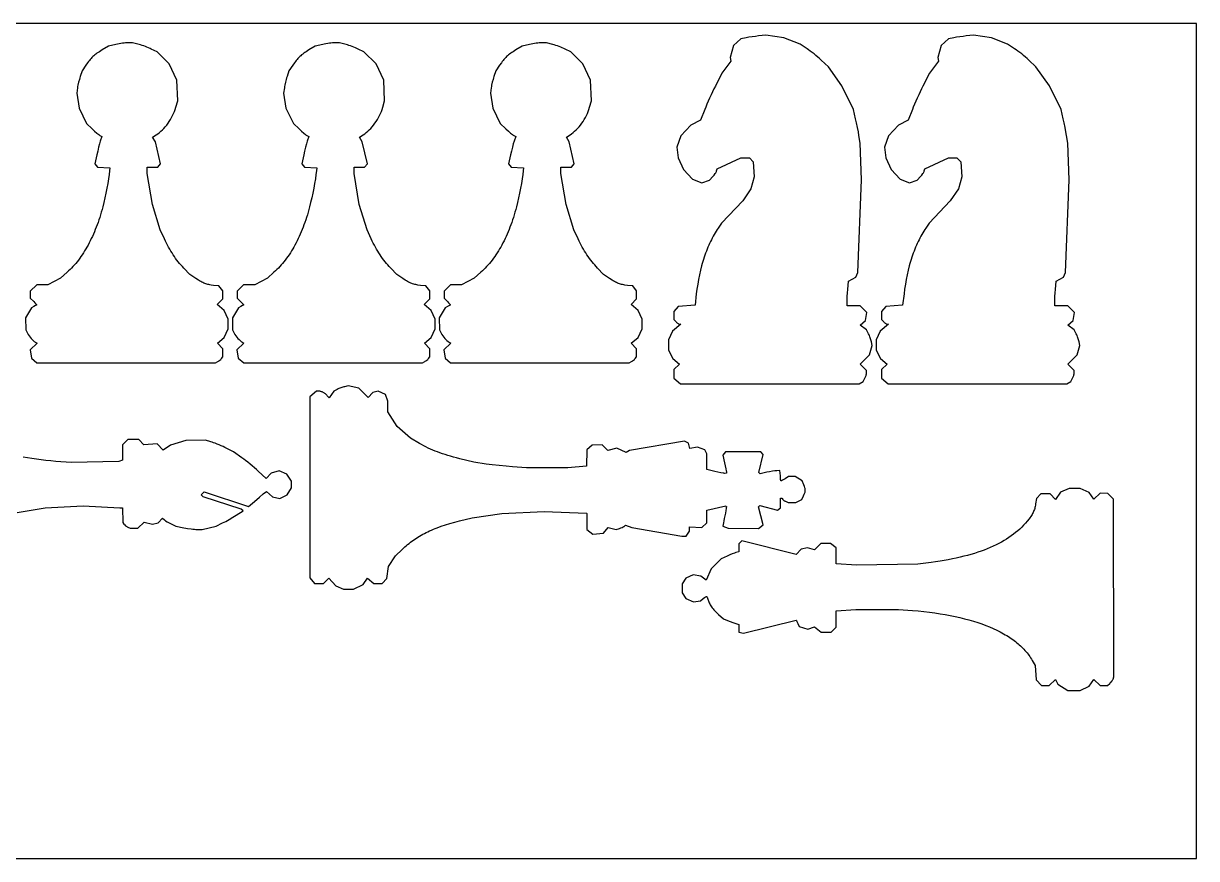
# Model space of a CAD drawing. Extents: x 433 to 778, y 214 to 344.
# Drawn here: x 596 to 778.5, y 214.2 to 344.2 of the extents above; entities that cross this region are included whole.
import ezdxf

# ---------------------------------------------------------------- set-up
doc = ezdxf.new("R2010")
doc.units = 0
doc.layers.get('0').update_dxf_attribs({"linetype": 'CONTINUOUS'})

msp = doc.modelspace()

# ---------------------------------------------------------------- linework, layer by layer
for points in [[(433.5, 214.19), (778.5, 214.19), (778.5, 344.19), (433.5, 344.19)], [(697.2, 288.98), (698.24, 288.11), (726, 288.11), (726.65, 288.46), (726.9, 288.95), (726.96, 289.06), (727, 289.17), (727.05, 289.29), (727.08, 289.4), (727.12, 289.52), (727.14, 289.62), (727.15, 289.72), (727.16, 289.8), (727.16, 290.16), (726.18, 291.13), (727.63, 292.58), (728.03, 294.06), (727.92, 294.65), (727.89, 294.79), (727.85, 294.94), (727.8, 295.09), (727.74, 295.26), (727.68, 295.42), (727.62, 295.59), (727.55, 295.74), (727.49, 295.88), (727.17, 296.5), (726.15, 297.22), (727, 297.96), (727.2, 299.21), (726.18, 300.23), (724.13, 300.23), (724.13, 300.88), (724.14, 301.23), (724.16, 301.71), (724.19, 302.25), (724.24, 302.79), (724.34, 304.05), (725.51, 304.68), (725.79, 305.42), (726.36, 319.84), (726.15, 325.56), (725.98, 326.74), (725.89, 327.31), (725.76, 327.99), (725.61, 328.7), (725.46, 329.35), (725.11, 330.78), (723.33, 334.48), (721.22, 337.44), (720.1, 338.49), (719.85, 338.72), (719.58, 338.95), (719.29, 339.2), (718.99, 339.44), (718.69, 339.68), (718.41, 339.9), (718.14, 340.09), (717.9, 340.25), (716.81, 340.97), (714.28, 341.94), (711.48, 342.35), (710.37, 342.24), (709.88, 342.18), (709.35, 342.11), (708.85, 342.03), (708.44, 341.95), (707.61, 341.77), (706.46, 340.76), (705.92, 338.91), (706.07, 338.33), (704.64, 336.44), (703.64, 334.45), (703.42, 334.02), (703.2, 333.55), (702.97, 333.06), (702.74, 332.56), (702.52, 332.07), (702.32, 331.61), (702.14, 331.18), (701.99, 330.81), (701.34, 329.15), (699.8, 328.37), (698.26, 326.72), (697.66, 324.93), (697.86, 323.26), (698.69, 321.46), (700.09, 319.94), (701.55, 319.38), (702.74, 319.78), (703.24, 320.34), (703.34, 320.46), (703.44, 320.59), (703.62, 320.84), (703.69, 320.96), (703.76, 321.06), (703.81, 321.16), (703.84, 321.23), (703.94, 321.56), (707.59, 323.29), (708.93, 323.29), (709.5, 322.66), (709.7, 320.33), (709.15, 318.44), (707.89, 316.59), (704.59, 313.08), (704.08, 312.34), (703.92, 312.09), (703.76, 311.84), (703.61, 311.59), (703.46, 311.33), (703.31, 311.06), (703.16, 310.79), (703.02, 310.51), (702.88, 310.23), (702.75, 309.94), (702.62, 309.65), (702.49, 309.35), (702.37, 309.05), (702.25, 308.74), (702.13, 308.43), (702.02, 308.11), (701.91, 307.79), (701.8, 307.46), (701.7, 307.13), (701.6, 306.8), (701.51, 306.46), (701.33, 305.77), (701.17, 305.06), (701.02, 304.34), (700.89, 303.6), (700.78, 302.85), (700.68, 302.08), (700.48, 300.32), (697.84, 300.15), (697.2, 299.35), (697.2, 298.11), (697.54, 297.74), (697.62, 297.66), (697.69, 297.6), (697.77, 297.53), (697.84, 297.48), (697.92, 297.43), (697.98, 297.4), (698.04, 297.38), (698.09, 297.37), (698.29, 297.37), (696.99, 296.3), (696.37, 294.93), (696.36, 293.32), (697.02, 292.03), (698.05, 291.16), (697.2, 290.32)], [(729.51, 288.98), (730.54, 288.11), (758.31, 288.11), (758.96, 288.46), (759.21, 288.95), (759.26, 289.06), (759.31, 289.17), (759.35, 289.29), (759.39, 289.4), (759.42, 289.52), (759.44, 289.62), (759.46, 289.72), (759.46, 289.8), (759.46, 290.16), (758.49, 291.13), (759.94, 292.58), (760.33, 294.06), (760.22, 294.65), (760.19, 294.79), (760.15, 294.94), (760.1, 295.09), (760.05, 295.26), (759.99, 295.42), (759.92, 295.59), (759.86, 295.74), (759.79, 295.88), (759.47, 296.5), (758.46, 297.22), (759.31, 297.96), (759.51, 299.21), (758.48, 300.23), (756.43, 300.23), (756.43, 300.88), (756.44, 301.23), (756.47, 301.71), (756.5, 302.25), (756.54, 302.79), (756.65, 304.05), (757.82, 304.68), (758.1, 305.42), (758.66, 319.84), (758.46, 325.56), (758.29, 326.74), (758.19, 327.31), (758.06, 327.99), (757.91, 328.7), (757.76, 329.35), (757.42, 330.78), (755.64, 334.48), (753.52, 337.44), (752.4, 338.49), (752.16, 338.72), (751.89, 338.95), (751.59, 339.2), (751.3, 339.44), (751, 339.68), (750.71, 339.9), (750.44, 340.09), (750.2, 340.25), (749.11, 340.97), (746.59, 341.94), (743.78, 342.35), (742.68, 342.24), (742.18, 342.18), (741.65, 342.11), (741.15, 342.03), (740.74, 341.95), (739.91, 341.77), (738.76, 340.76), (738.23, 338.91), (738.38, 338.33), (736.95, 336.44), (735.94, 334.45), (735.73, 334.02), (735.5, 333.55), (735.27, 333.06), (735.04, 332.56), (734.83, 332.07), (734.62, 331.61), (734.44, 331.18), (734.29, 330.81), (733.65, 329.15), (732.11, 328.37), (730.56, 326.72), (729.97, 324.93), (730.17, 323.26), (730.99, 321.46), (732.39, 319.94), (733.85, 319.38), (735.04, 319.78), (735.54, 320.34), (735.64, 320.46), (735.74, 320.59), (735.92, 320.84), (736, 320.96), (736.06, 321.06), (736.11, 321.16), (736.14, 321.23), (736.25, 321.56), (739.89, 323.29), (741.23, 323.29), (741.81, 322.66), (742, 320.33), (741.46, 318.44), (740.19, 316.59), (736.89, 313.08), (736.39, 312.34), (736.23, 312.09), (736.07, 311.84), (735.91, 311.59), (735.76, 311.33), (735.61, 311.06), (735.47, 310.79), (735.33, 310.51), (735.19, 310.23), (735.05, 309.94), (734.92, 309.65), (734.79, 309.35), (734.67, 309.05), (734.55, 308.74), (734.43, 308.43), (734.32, 308.11), (734.21, 307.79), (734.11, 307.46), (734, 307.13), (733.91, 306.8), (733.81, 306.46), (733.64, 305.77), (733.47, 305.06), (733.33, 304.34), (733.2, 303.6), (733.08, 302.85), (732.99, 302.08), (732.78, 300.32), (730.15, 300.15), (729.51, 299.35), (729.51, 298.11), (729.85, 297.74), (729.92, 297.66), (730, 297.6), (730.07, 297.53), (730.15, 297.48), (730.22, 297.43), (730.29, 297.4), (730.34, 297.38), (730.39, 297.37), (730.59, 297.37), (729.29, 296.3), (728.67, 294.93), (728.66, 293.32), (729.32, 292.03), (730.35, 291.16), (729.51, 290.32)], [(597.23, 292.11), (598.1, 291.36), (625.88, 291.36), (626.24, 291.55), (626.32, 291.6), (626.4, 291.65), (626.56, 291.77), (626.71, 291.9), (626.77, 291.96), (626.82, 292.02), (627.02, 292.28), (627.03, 293.56), (626.19, 294.41), (627.25, 295.3), (627.87, 296.66), (627.87, 298.17), (627.25, 299.53), (626.15, 300.46), (627.03, 301.33), (627.02, 302.55), (626.41, 303.34), (625.59, 303.42), (625.2, 303.47), (625.02, 303.5), (624.85, 303.53), (624.69, 303.57), (624.53, 303.61), (624.37, 303.66), (624.22, 303.72), (624.06, 303.78), (623.9, 303.85), (623.74, 303.94), (623.57, 304.03), (623.4, 304.13), (623.22, 304.24), (622.82, 304.5), (621.9, 305.13), (620.95, 306.11), (620.73, 306.35), (620.51, 306.59), (620.3, 306.84), (620.09, 307.1), (619.88, 307.36), (619.68, 307.62), (619.49, 307.9), (619.3, 308.18), (619.11, 308.46), (618.93, 308.76), (618.75, 309.06), (618.58, 309.36), (618.41, 309.68), (618.24, 310), (618.08, 310.32), (617.92, 310.66), (617.27, 312.07), (616.07, 316.01), (615.25, 320.84), (615.25, 321.82), (616.89, 321.82), (617.33, 322.34), (616.54, 325.78), (616.1, 326.51), (616.66, 326.86), (616.91, 327.02), (617.15, 327.2), (617.39, 327.41), (617.62, 327.63), (617.85, 327.86), (618.07, 328.12), (618.29, 328.38), (618.49, 328.66), (618.69, 328.95), (618.88, 329.25), (619.05, 329.55), (619.21, 329.87), (619.36, 330.18), (619.5, 330.5), (619.61, 330.82), (619.72, 331.14), (620, 332.13), (619.87, 335.37), (618.67, 337.89), (616.79, 339.76), (615.89, 340.21), (615.69, 340.31), (615.47, 340.41), (615.22, 340.51), (614.97, 340.6), (614.71, 340.7), (614.45, 340.78), (614.21, 340.86), (613.99, 340.92), (612.99, 341.18), (612.26, 341.18), (612.09, 341.17), (611.89, 341.16), (611.65, 341.13), (611.41, 341.1), (611.14, 341.06), (610.88, 341.02), (610.62, 340.97), (610.38, 340.91), (609.22, 340.65), (608.24, 340.06), (607.81, 339.79), (607.62, 339.67), (607.43, 339.54), (607.26, 339.41), (607.1, 339.28), (606.95, 339.15), (606.8, 339.02), (606.66, 338.88), (606.52, 338.74), (606.39, 338.59), (606.26, 338.43), (606.13, 338.26), (605.99, 338.08), (605.72, 337.68), (605.13, 336.8), (604.83, 335.91), (604.76, 335.71), (604.7, 335.49), (604.58, 335.03), (604.47, 334.58), (604.43, 334.37), (604.4, 334.18), (604.29, 333.35), (604.65, 330.99), (605.81, 328.61), (606.7, 327.77), (607.07, 327.43), (607.42, 327.13), (607.71, 326.89), (607.82, 326.81), (607.9, 326.76), (608.21, 326.59), (607.96, 325.84), (607.84, 325.45), (607.7, 324.92), (607.55, 324.32), (607.41, 323.72), (607.12, 322.34), (607.54, 321.84), (609.44, 321.74), (609.39, 321.23), (609.33, 320.66), (609.23, 320), (609.11, 319.29), (608.98, 318.54), (608.83, 317.78), (608.67, 317.02), (608.5, 316.3), (608.34, 315.63), (608.22, 315.21), (608.11, 314.8), (607.98, 314.39), (607.86, 313.99), (607.73, 313.6), (607.6, 313.21), (607.46, 312.83), (607.32, 312.46), (607.18, 312.09), (607.03, 311.73), (606.88, 311.37), (606.72, 311.03), (606.56, 310.69), (606.4, 310.35), (606.23, 310.02), (606.06, 309.7), (605.88, 309.39), (605.71, 309.08), (605.52, 308.77), (605.34, 308.48), (605.14, 308.19), (604.95, 307.91), (604.75, 307.63), (604.55, 307.36), (604.34, 307.1), (604.13, 306.84), (603.92, 306.59), (603.7, 306.35), (603.48, 306.12), (603.25, 305.89), (603.02, 305.66), (602.79, 305.45), (601.77, 304.53), (599.8, 303.48), (598.06, 303.48), (597.07, 302.49), (597.07, 301.43), (597.59, 300.92), (597.78, 300.72), (597.93, 300.54), (598.03, 300.42), (598.05, 300.38), (598.05, 300.37), (598.05, 300.36), (597.9, 300.28), (597.62, 300.13), (597.25, 299.93), (596.32, 298.34), (596.35, 296.49), (596.61, 295.99), (596.73, 295.77), (596.87, 295.56), (597.03, 295.35), (597.19, 295.16), (597.35, 294.98), (597.52, 294.83), (597.69, 294.69), (597.76, 294.64), (597.84, 294.59), (598.11, 294.44), (597.03, 293.36)], [(629.41, 292.11), (630.28, 291.36), (658.06, 291.36), (658.42, 291.55), (658.5, 291.6), (658.58, 291.65), (658.74, 291.77), (658.89, 291.9), (658.95, 291.96), (659, 292.02), (659.2, 292.28), (659.21, 293.56), (658.37, 294.41), (659.43, 295.3), (660.05, 296.66), (660.05, 298.17), (659.43, 299.53), (658.33, 300.46), (659.21, 301.33), (659.21, 302.55), (658.6, 303.34), (657.77, 303.42), (657.38, 303.47), (657.21, 303.5), (657.03, 303.53), (656.87, 303.57), (656.71, 303.61), (656.55, 303.66), (656.4, 303.72), (656.24, 303.78), (656.08, 303.85), (655.92, 303.94), (655.76, 304.03), (655.58, 304.13), (655.4, 304.24), (655.01, 304.5), (654.08, 305.13), (653.13, 306.11), (652.91, 306.35), (652.69, 306.59), (652.48, 306.84), (652.27, 307.1), (652.07, 307.36), (651.87, 307.62), (651.67, 307.9), (651.48, 308.18), (651.29, 308.46), (651.11, 308.76), (650.93, 309.06), (650.76, 309.36), (650.59, 309.68), (650.42, 310), (650.26, 310.32), (650.1, 310.66), (649.45, 312.07), (648.25, 316.01), (647.43, 320.84), (647.43, 321.82), (649.07, 321.82), (649.51, 322.34), (648.72, 325.78), (648.28, 326.51), (648.85, 326.86), (649.09, 327.02), (649.33, 327.2), (649.57, 327.41), (649.8, 327.63), (650.03, 327.86), (650.25, 328.12), (650.47, 328.38), (650.67, 328.66), (650.87, 328.95), (651.06, 329.25), (651.23, 329.55), (651.4, 329.87), (651.54, 330.18), (651.68, 330.5), (651.8, 330.82), (651.9, 331.14), (652.18, 332.13), (652.05, 335.37), (650.85, 337.89), (648.97, 339.76), (648.07, 340.21), (647.87, 340.31), (647.65, 340.41), (647.4, 340.51), (647.15, 340.6), (646.89, 340.7), (646.64, 340.78), (646.4, 340.86), (646.18, 340.92), (645.17, 341.18), (644.44, 341.18), (644.27, 341.17), (644.07, 341.16), (643.84, 341.13), (643.59, 341.1), (643.33, 341.06), (643.06, 341.02), (642.8, 340.97), (642.56, 340.91), (641.4, 340.65), (640.42, 340.06), (639.99, 339.79), (639.8, 339.67), (639.62, 339.54), (639.44, 339.41), (639.28, 339.28), (639.13, 339.15), (638.98, 339.02), (638.84, 338.88), (638.7, 338.74), (638.57, 338.59), (638.44, 338.43), (638.31, 338.26), (638.17, 338.08), (637.9, 337.68), (637.31, 336.8), (637.01, 335.91), (636.94, 335.71), (636.88, 335.49), (636.76, 335.03), (636.65, 334.58), (636.62, 334.37), (636.59, 334.18), (636.47, 333.35), (636.83, 330.99), (638, 328.61), (638.88, 327.77), (639.25, 327.43), (639.6, 327.13), (639.89, 326.89), (640, 326.81), (640.08, 326.76), (640.39, 326.59), (640.14, 325.84), (640.02, 325.45), (639.88, 324.92), (639.73, 324.32), (639.6, 323.72), (639.3, 322.34), (639.72, 321.84), (641.62, 321.74), (641.57, 321.23), (641.51, 320.66), (641.41, 320), (641.3, 319.29), (641.16, 318.54), (641.01, 317.78), (640.85, 317.02), (640.68, 316.3), (640.52, 315.63), (640.4, 315.21), (640.29, 314.8), (640.17, 314.39), (640.04, 313.99), (639.91, 313.6), (639.78, 313.21), (639.64, 312.83), (639.5, 312.46), (639.36, 312.09), (639.21, 311.73), (639.06, 311.37), (638.9, 311.03), (638.74, 310.69), (638.58, 310.35), (638.41, 310.02), (638.24, 309.7), (638.07, 309.39), (637.89, 309.08), (637.7, 308.77), (637.52, 308.48), (637.33, 308.19), (637.13, 307.91), (636.93, 307.63), (636.73, 307.36), (636.52, 307.1), (636.31, 306.84), (636.1, 306.59), (635.88, 306.35), (635.66, 306.12), (635.44, 305.89), (635.21, 305.66), (634.97, 305.45), (633.95, 304.53), (631.98, 303.48), (630.24, 303.48), (629.25, 302.49), (629.25, 301.43), (629.77, 300.92), (629.96, 300.72), (630.11, 300.54), (630.21, 300.42), (630.23, 300.38), (630.23, 300.37), (630.23, 300.36), (630.08, 300.28), (629.81, 300.13), (629.43, 299.93), (628.5, 298.34), (628.53, 296.49), (628.79, 295.99), (628.91, 295.77), (629.05, 295.56), (629.21, 295.35), (629.37, 295.16), (629.54, 294.98), (629.7, 294.83), (629.87, 294.69), (629.95, 294.64), (630.02, 294.59), (630.29, 294.44), (629.21, 293.36)], [(661.59, 292.11), (662.46, 291.36), (690.24, 291.36), (690.61, 291.55), (690.68, 291.6), (690.77, 291.65), (690.93, 291.77), (691.07, 291.9), (691.13, 291.96), (691.18, 292.02), (691.38, 292.28), (691.39, 293.56), (690.55, 294.41), (691.61, 295.3), (692.23, 296.66), (692.23, 298.17), (691.61, 299.53), (690.52, 300.46), (691.39, 301.33), (691.39, 302.55), (690.78, 303.34), (689.95, 303.42), (689.56, 303.47), (689.39, 303.5), (689.22, 303.53), (689.05, 303.57), (688.89, 303.61), (688.74, 303.66), (688.58, 303.72), (688.42, 303.78), (688.27, 303.85), (688.1, 303.94), (687.94, 304.03), (687.76, 304.13), (687.58, 304.24), (687.19, 304.5), (686.26, 305.13), (685.32, 306.11), (685.09, 306.35), (684.87, 306.59), (684.66, 306.84), (684.45, 307.1), (684.25, 307.36), (684.05, 307.62), (683.85, 307.9), (683.66, 308.18), (683.47, 308.46), (683.29, 308.76), (683.11, 309.06), (682.94, 309.36), (682.77, 309.68), (682.6, 310), (682.44, 310.32), (682.28, 310.66), (681.63, 312.07), (680.43, 316.01), (679.61, 320.84), (679.61, 321.82), (681.26, 321.82), (681.69, 322.34), (680.91, 325.78), (680.46, 326.51), (681.03, 326.86), (681.27, 327.02), (681.51, 327.2), (681.75, 327.41), (681.98, 327.63), (682.21, 327.86), (682.43, 328.12), (682.65, 328.38), (682.86, 328.66), (683.05, 328.95), (683.24, 329.25), (683.42, 329.55), (683.58, 329.87), (683.73, 330.18), (683.86, 330.5), (683.98, 330.82), (684.08, 331.14), (684.36, 332.13), (684.23, 335.37), (683.04, 337.89), (681.15, 339.76), (680.26, 340.21), (680.06, 340.31), (679.83, 340.41), (679.58, 340.51), (679.33, 340.6), (679.07, 340.7), (678.82, 340.78), (678.58, 340.86), (678.36, 340.92), (677.35, 341.18), (676.62, 341.18), (676.45, 341.17), (676.25, 341.16), (676.02, 341.13), (675.77, 341.1), (675.51, 341.06), (675.24, 341.02), (674.99, 340.97), (674.74, 340.91), (673.59, 340.65), (672.6, 340.06), (672.17, 339.79), (671.98, 339.67), (671.8, 339.54), (671.63, 339.41), (671.46, 339.28), (671.31, 339.15), (671.16, 339.02), (671.02, 338.88), (670.89, 338.74), (670.75, 338.59), (670.62, 338.43), (670.49, 338.26), (670.36, 338.08), (670.08, 337.68), (669.5, 336.8), (669.19, 335.91), (669.13, 335.71), (669.06, 335.49), (668.94, 335.03), (668.84, 334.58), (668.8, 334.37), (668.77, 334.18), (668.65, 333.35), (669.02, 330.99), (670.18, 328.61), (671.07, 327.77), (671.44, 327.43), (671.79, 327.13), (672.07, 326.89), (672.19, 326.81), (672.27, 326.76), (672.58, 326.59), (672.32, 325.84), (672.2, 325.45), (672.06, 324.92), (671.91, 324.32), (671.78, 323.72), (671.48, 322.34), (671.9, 321.84), (673.81, 321.74), (673.76, 321.23), (673.69, 320.66), (673.59, 320), (673.48, 319.29), (673.34, 318.54), (673.19, 317.78), (673.03, 317.02), (672.87, 316.3), (672.7, 315.63), (672.59, 315.21), (672.47, 314.8), (672.35, 314.39), (672.22, 313.99), (672.1, 313.6), (671.96, 313.21), (671.83, 312.83), (671.69, 312.46), (671.54, 312.09), (671.39, 311.73), (671.24, 311.37), (671.09, 311.03), (670.93, 310.69), (670.76, 310.35), (670.6, 310.02), (670.42, 309.7), (670.25, 309.39), (670.07, 309.08), (669.89, 308.77), (669.7, 308.48), (669.51, 308.19), (669.31, 307.91), (669.11, 307.63), (668.91, 307.36), (668.71, 307.1), (668.5, 306.84), (668.28, 306.59), (668.06, 306.35), (667.84, 306.12), (667.62, 305.89), (667.39, 305.66), (667.16, 305.45), (666.14, 304.53), (664.17, 303.48), (662.42, 303.48), (661.44, 302.49), (661.44, 301.43), (661.95, 300.92), (662.14, 300.72), (662.3, 300.54), (662.39, 300.42), (662.41, 300.38), (662.41, 300.37), (662.41, 300.36), (662.27, 300.28), (661.99, 300.13), (661.62, 299.93), (660.68, 298.34), (660.71, 296.49), (660.97, 295.99), (661.1, 295.77), (661.24, 295.56), (661.39, 295.35), (661.55, 295.16), (661.72, 294.98), (661.88, 294.83), (662.05, 294.69), (662.13, 294.64), (662.21, 294.59), (662.47, 294.44), (661.39, 293.36)], [(641.6, 286.95), (640.56, 286.08), (640.56, 257.88), (641.26, 256.99), (642.69, 256.99), (643.5, 257.84), (644.6, 256.64), (645.77, 256.15), (647.36, 256.15), (648.83, 256.86), (649.54, 257.82), (650.52, 256.99), (651.78, 256.99), (652.54, 257.79), (652.79, 259.64), (653.86, 261.31), (654.91, 262.32), (655.12, 262.51), (655.34, 262.71), (655.55, 262.89), (655.77, 263.08), (655.99, 263.26), (656.21, 263.43), (656.43, 263.6), (656.66, 263.76), (656.9, 263.92), (657.13, 264.08), (657.37, 264.23), (657.62, 264.38), (657.87, 264.52), (658.12, 264.67), (658.38, 264.8), (658.64, 264.94), (658.92, 265.07), (659.19, 265.2), (659.48, 265.32), (659.77, 265.45), (660.06, 265.57), (660.37, 265.68), (661, 265.91), (661.66, 266.13), (662.35, 266.34), (663.09, 266.55), (663.86, 266.75), (665.82, 267.25), (670.44, 267.92), (677, 268.24), (683.57, 267.94), (683.65, 267.93), (683.65, 265.43), (684.58, 264.7), (686.24, 264.86), (686.98, 265.71), (688.22, 265.43), (688.73, 265.58), (688.94, 265.65), (689.15, 265.73), (689.32, 265.82), (689.39, 265.86), (689.44, 265.9), (689.65, 266.07), (690.64, 265.74), (698.42, 264.39), (699.12, 264.39), (699.64, 265.14), (699.64, 265.83), (701.52, 265.71), (702.33, 266.47), (702.33, 268.4), (705.26, 269.1), (705.34, 269.02), (705.34, 269.01), (705.35, 268.99), (705.35, 268.92), (705.34, 268.81), (705.33, 268.68), (705.27, 268.36), (705.2, 267.97), (705.11, 267.55), (705.02, 267.13), (704.95, 266.75), (704.9, 266.46), (704.82, 265.91), (705.64, 265.6), (710.36, 265.56), (711.07, 266.16), (710.36, 268.94), (710.55, 269.14), (713.33, 268.44), (713.78, 268.81), (713.78, 270.29), (713.95, 270.29), (713.98, 270.28), (714.01, 270.27), (714.04, 270.26), (714.07, 270.24), (714.09, 270.22), (714.1, 270.2), (714.11, 270.17), (714.11, 270.14), (714.12, 270.11), (714.15, 270.07), (714.19, 270.03), (714.24, 269.99), (714.3, 269.94), (714.38, 269.89), (714.46, 269.85), (714.54, 269.81), (714.97, 269.61), (716.15, 269.61), (717.1, 270.1), (717.37, 270.68), (717.48, 270.93), (717.53, 271.04), (717.56, 271.14), (717.59, 271.24), (717.61, 271.34), (717.63, 271.43), (717.63, 271.53), (717.63, 271.62), (717.62, 271.71), (717.6, 271.81), (717.58, 271.91), (717.51, 272.13), (717.41, 272.39), (717.16, 272.97), (716.05, 273.65), (715.04, 273.65), (714.49, 273.31), (714.27, 273.18), (714.08, 273.08), (713.94, 273), (713.89, 272.98), (713.87, 272.98), (713.86, 272.98), (713.85, 272.99), (713.84, 273.04), (713.8, 273.21), (713.77, 273.47), (713.75, 273.78), (713.69, 274.58), (713.19, 274.56), (713.07, 274.56), (712.91, 274.54), (712.52, 274.49), (712.08, 274.41), (711.64, 274.32), (710.59, 274.09), (710.38, 274.3), (711.08, 277.07), (710.71, 277.52), (705.24, 277.52), (704.8, 277), (705.08, 275.79), (705.19, 275.3), (705.28, 274.87), (705.34, 274.54), (705.36, 274.43), (705.36, 274.37), (705.36, 274.16), (705.07, 274.15), (704.98, 274.16), (704.86, 274.18), (704.5, 274.24), (704.05, 274.33), (703.55, 274.45), (702.33, 274.75), (702.33, 277.21), (702, 277.83), (700.84, 278.21), (699.68, 278), (699.47, 278.86), (698.85, 279.19), (690.3, 277.7), (689.75, 277.38), (688.32, 278.08), (686.93, 277.71), (686.02, 278.59), (684.46, 278.56), (683.66, 277.81), (683.57, 275.25), (680.71, 275.03), (674.27, 275), (672.1, 275.17), (671.11, 275.25), (670, 275.37), (668.92, 275.49), (668, 275.61), (666.06, 275.88), (663.88, 276.43), (663.38, 276.55), (662.9, 276.68), (662.45, 276.81), (662.01, 276.94), (661.59, 277.07), (661.18, 277.21), (660.79, 277.35), (660.4, 277.49), (660.03, 277.63), (659.67, 277.78), (659.32, 277.94), (658.97, 278.1), (658.62, 278.27), (658.28, 278.45), (657.94, 278.63), (657.6, 278.82), (656.21, 279.63), (654.15, 281.45), (652.68, 283.72), (652.68, 285.38), (652.32, 286.42), (651.18, 286.96), (650.36, 286.75), (649.63, 285.97), (648.19, 287.41), (646.53, 287.77), (645.94, 287.64), (645.82, 287.61), (645.68, 287.56), (645.38, 287.46), (645.08, 287.35), (644.95, 287.29), (644.83, 287.23), (644.29, 286.95), (643.54, 285.9), (643.27, 286.23), (643.21, 286.31), (643.14, 286.38), (643.07, 286.45), (642.99, 286.52), (642.91, 286.58), (642.82, 286.64), (642.74, 286.7), (642.65, 286.75), (642.56, 286.79), (642.47, 286.83), (642.38, 286.87), (642.29, 286.89), (642.2, 286.92), (642.11, 286.93), (642.02, 286.94), (641.94, 286.95)], [(765.51, 242.12), (765.65, 242.46), (765.59, 270.14), (764.7, 271.02), (763.49, 271.05), (762.54, 270.14), (761.77, 271.19), (760.37, 271.82), (758.69, 271.82), (757.31, 271.2), (756.54, 270.11), (755.73, 270.99), (754.28, 270.99), (753.58, 270.23), (753.46, 269.39), (753.43, 269.2), (753.4, 269.02), (753.36, 268.84), (753.32, 268.68), (753.27, 268.51), (753.21, 268.36), (753.15, 268.2), (753.08, 268.05), (753, 267.9), (752.91, 267.74), (752.81, 267.58), (752.7, 267.42), (752.58, 267.25), (752.45, 267.08), (752.14, 266.7), (751.88, 266.38), (751.6, 266.08), (751.3, 265.78), (751, 265.49), (750.69, 265.21), (750.36, 264.94), (750.02, 264.67), (749.67, 264.41), (749.31, 264.16), (748.93, 263.91), (748.55, 263.68), (748.15, 263.45), (747.73, 263.23), (747.31, 263.01), (746.87, 262.8), (746.41, 262.6), (745.95, 262.41), (745.47, 262.22), (744.97, 262.04), (744.47, 261.87), (743.94, 261.7), (743.41, 261.54), (742.86, 261.39), (742.29, 261.24), (741.71, 261.1), (741.12, 260.96), (740.51, 260.84), (739.88, 260.71), (739.24, 260.6), (738.59, 260.49), (737.91, 260.39), (737.23, 260.29), (735.12, 260), (725.59, 259.84), (722.42, 260.08), (722.42, 262.55), (721.53, 263.25), (720.03, 263.25), (719.09, 262.25), (717.96, 262.58), (716.98, 262.37), (716.19, 261.52), (707.78, 263.63), (707.27, 263.2), (707.27, 261.94), (706.84, 261.83), (706.74, 261.8), (706.6, 261.75), (706.27, 261.62), (705.88, 261.46), (705.48, 261.28), (704.55, 260.84), (703, 259.29), (702.19, 257.52), (701.38, 258.16), (700.2, 258.38), (699.04, 257.83), (698.46, 256.94), (698.46, 255.58), (699.04, 254.69), (700.23, 254.13), (701.34, 254.33), (701.77, 254.67), (701.94, 254.81), (702.08, 254.9), (702.14, 254.94), (702.19, 254.96), (702.23, 254.97), (702.26, 254.97), (702.3, 254.96), (702.32, 254.94), (702.35, 254.9), (702.37, 254.86), (702.41, 254.74), (702.46, 254.56), (702.5, 254.43), (702.55, 254.29), (702.61, 254.15), (702.68, 254), (702.76, 253.85), (702.85, 253.7), (702.95, 253.55), (703.05, 253.39), (703.17, 253.23), (703.29, 253.08), (703.42, 252.92), (703.55, 252.77), (703.69, 252.62), (703.84, 252.47), (703.99, 252.32), (704.14, 252.18), (704.92, 251.5), (705.8, 251.16), (706.51, 250.89), (706.97, 250.73), (707.27, 250.63), (707.27, 249.45), (708.04, 249.26), (716.23, 251.31), (716.26, 251.26), (716.34, 251.09), (716.48, 250.76), (716.68, 250.3), (718.01, 249.91), (719.09, 250.28), (720.08, 249.44), (721.68, 249.44), (722.42, 250.22), (722.42, 252.76), (725.5, 252.98), (732.13, 252.98), (734.3, 252.81), (735.2, 252.73), (736.07, 252.64), (736.93, 252.54), (737.77, 252.43), (738.59, 252.3), (739.4, 252.17), (740.18, 252.03), (740.94, 251.87), (741.68, 251.7), (742.4, 251.53), (743.1, 251.34), (743.78, 251.14), (744.45, 250.93), (745.09, 250.71), (745.7, 250.49), (746.3, 250.25), (746.88, 250), (747.44, 249.73), (747.97, 249.46), (748.23, 249.32), (748.49, 249.18), (748.74, 249.04), (748.98, 248.89), (749.22, 248.74), (749.45, 248.59), (749.68, 248.44), (749.9, 248.28), (750.12, 248.12), (750.33, 247.96), (750.53, 247.79), (750.73, 247.63), (750.93, 247.46), (751.11, 247.29), (751.3, 247.11), (751.48, 246.94), (751.65, 246.76), (751.81, 246.58), (751.97, 246.39), (752.13, 246.21), (752.28, 246.02), (752.42, 245.83), (752.56, 245.63), (752.69, 245.44), (752.82, 245.24), (752.94, 245.04), (753.4, 244.25), (753.53, 241.99), (754.38, 241.13), (755.57, 241.13), (756.55, 242.07), (756.94, 241.34), (758.5, 240.36), (760.37, 240.36), (761.77, 241), (762.54, 242.04), (763.49, 241.13), (764.64, 241.13), (765.01, 241.46), (765.08, 241.53), (765.16, 241.61), (765.31, 241.79), (765.37, 241.88), (765.43, 241.97), (765.48, 242.05)]]:
    msp.add_lwpolyline(points, close=True)
msp.add_lwpolyline([(595.02, 268.08), (599.39, 268.79), (605.28, 269.1), (611.01, 268.81), (611.43, 268.79), (611.44, 266.52), (611.64, 266.25), (611.69, 266.2), (611.75, 266.13), (611.9, 266.01), (612.06, 265.89), (612.14, 265.84), (612.22, 265.79), (612.58, 265.6), (613.81, 265.6), (614.78, 266.56), (616.08, 266.22), (616.97, 266.44), (617.65, 267.17), (617.95, 266.91), (618.02, 266.85), (618.12, 266.78), (618.37, 266.61), (618.67, 266.44), (618.97, 266.28), (619.7, 265.91), (620.97, 265.67), (621.24, 265.62), (621.52, 265.57), (622.09, 265.5), (622.36, 265.47), (622.61, 265.45), (622.83, 265.43), (623.01, 265.43), (623.8, 265.43), (625.96, 265.94), (626.98, 266.43), (627.21, 266.54), (627.46, 266.68), (628.02, 266.98), (628.58, 267.31), (628.84, 267.47), (629.08, 267.62), (630.16, 268.31), (629.86, 268.56), (623.97, 270.52), (623.64, 270.82), (624.13, 271.28), (631.01, 268.97), (631.92, 269.77), (632.7, 270.44), (633.31, 270.95), (633.8, 271.35), (634.73, 270.48), (635.87, 270.26), (637.01, 270.81), (637.68, 271.91), (637.68, 272.92), (637, 274.03), (635.76, 274.55), (634.55, 274.18), (633.77, 273.35), (632.52, 274.5), (632.24, 274.75), (631.93, 275.02), (631.6, 275.3), (631.25, 275.59), (630.91, 275.87), (630.57, 276.13), (630.26, 276.37), (629.97, 276.58), (628.68, 277.51), (627.33, 278.18), (627.05, 278.32), (626.74, 278.45), (626.44, 278.59), (626.13, 278.72), (625.85, 278.83), (625.58, 278.93), (625.34, 279.02), (625.14, 279.08), (624.3, 279.31), (621.27, 279.29), (618.9, 278.56), (617.74, 277.78), (616.81, 278.76), (614.75, 278.61), (613.97, 279.4), (612.25, 279.4), (611.43, 278.57), (611.43, 276.23), (610.84, 276), (603.43, 275.82), (601.05, 276.01), (600.26, 276.08), (599.5, 276.16), (598.75, 276.24), (598.02, 276.34), (597.31, 276.45), (596.62, 276.56), (595.94, 276.69)])

doc.saveas('drawing.dxf')
